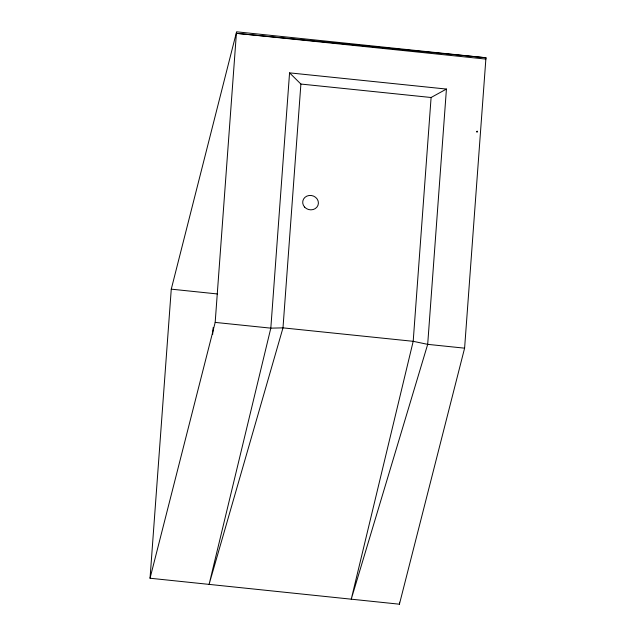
<?xml version="1.0" encoding="UTF-8"?>
<svg xmlns="http://www.w3.org/2000/svg" width="636" height="636" viewBox="0 0 636 636"><rect width="100%" height="100%" fill="white"/><g stroke="black" fill="none" stroke-linecap="round" stroke-linejoin="round"><path stroke-width="0.95" d="M150.04 578.235L171.267 289.157L236.584 31.8L485.96 57.765L464.598 348.17L399.416 604.2L150.04 578.235L215.175 322.404L236.401 33.326L485.96 57.765L485.475 59.689M212.647 334.488L213.155 327.564M289.563 72.862L270.817 328.152L209.085 584.381L282.988 327.866L300.892 84.047L289.563 72.862L446.432 89.064L427.686 344.354L351.247 599.184L413.193 341.317L431.097 97.499L446.432 89.064M399.416 604.2L399.559 602.22M236.401 33.326L485.832 59.084M300.892 84.047L431.097 97.499M171.267 289.157L217.591 293.975M215.175 322.404L270.817 328.152L282.988 327.866L413.193 341.317L427.686 344.354L464.598 348.17M476.507 131.485C477.095 133.671 478.399 130.165 476.507 131.485M304.636 207.129A7.902 7.171 14 0 0 317.992 205.269A7.902 7.171 14 0 0 309.032 195.498A7.902 7.171 14 0 0 304.636 207.129"/></g></svg>
